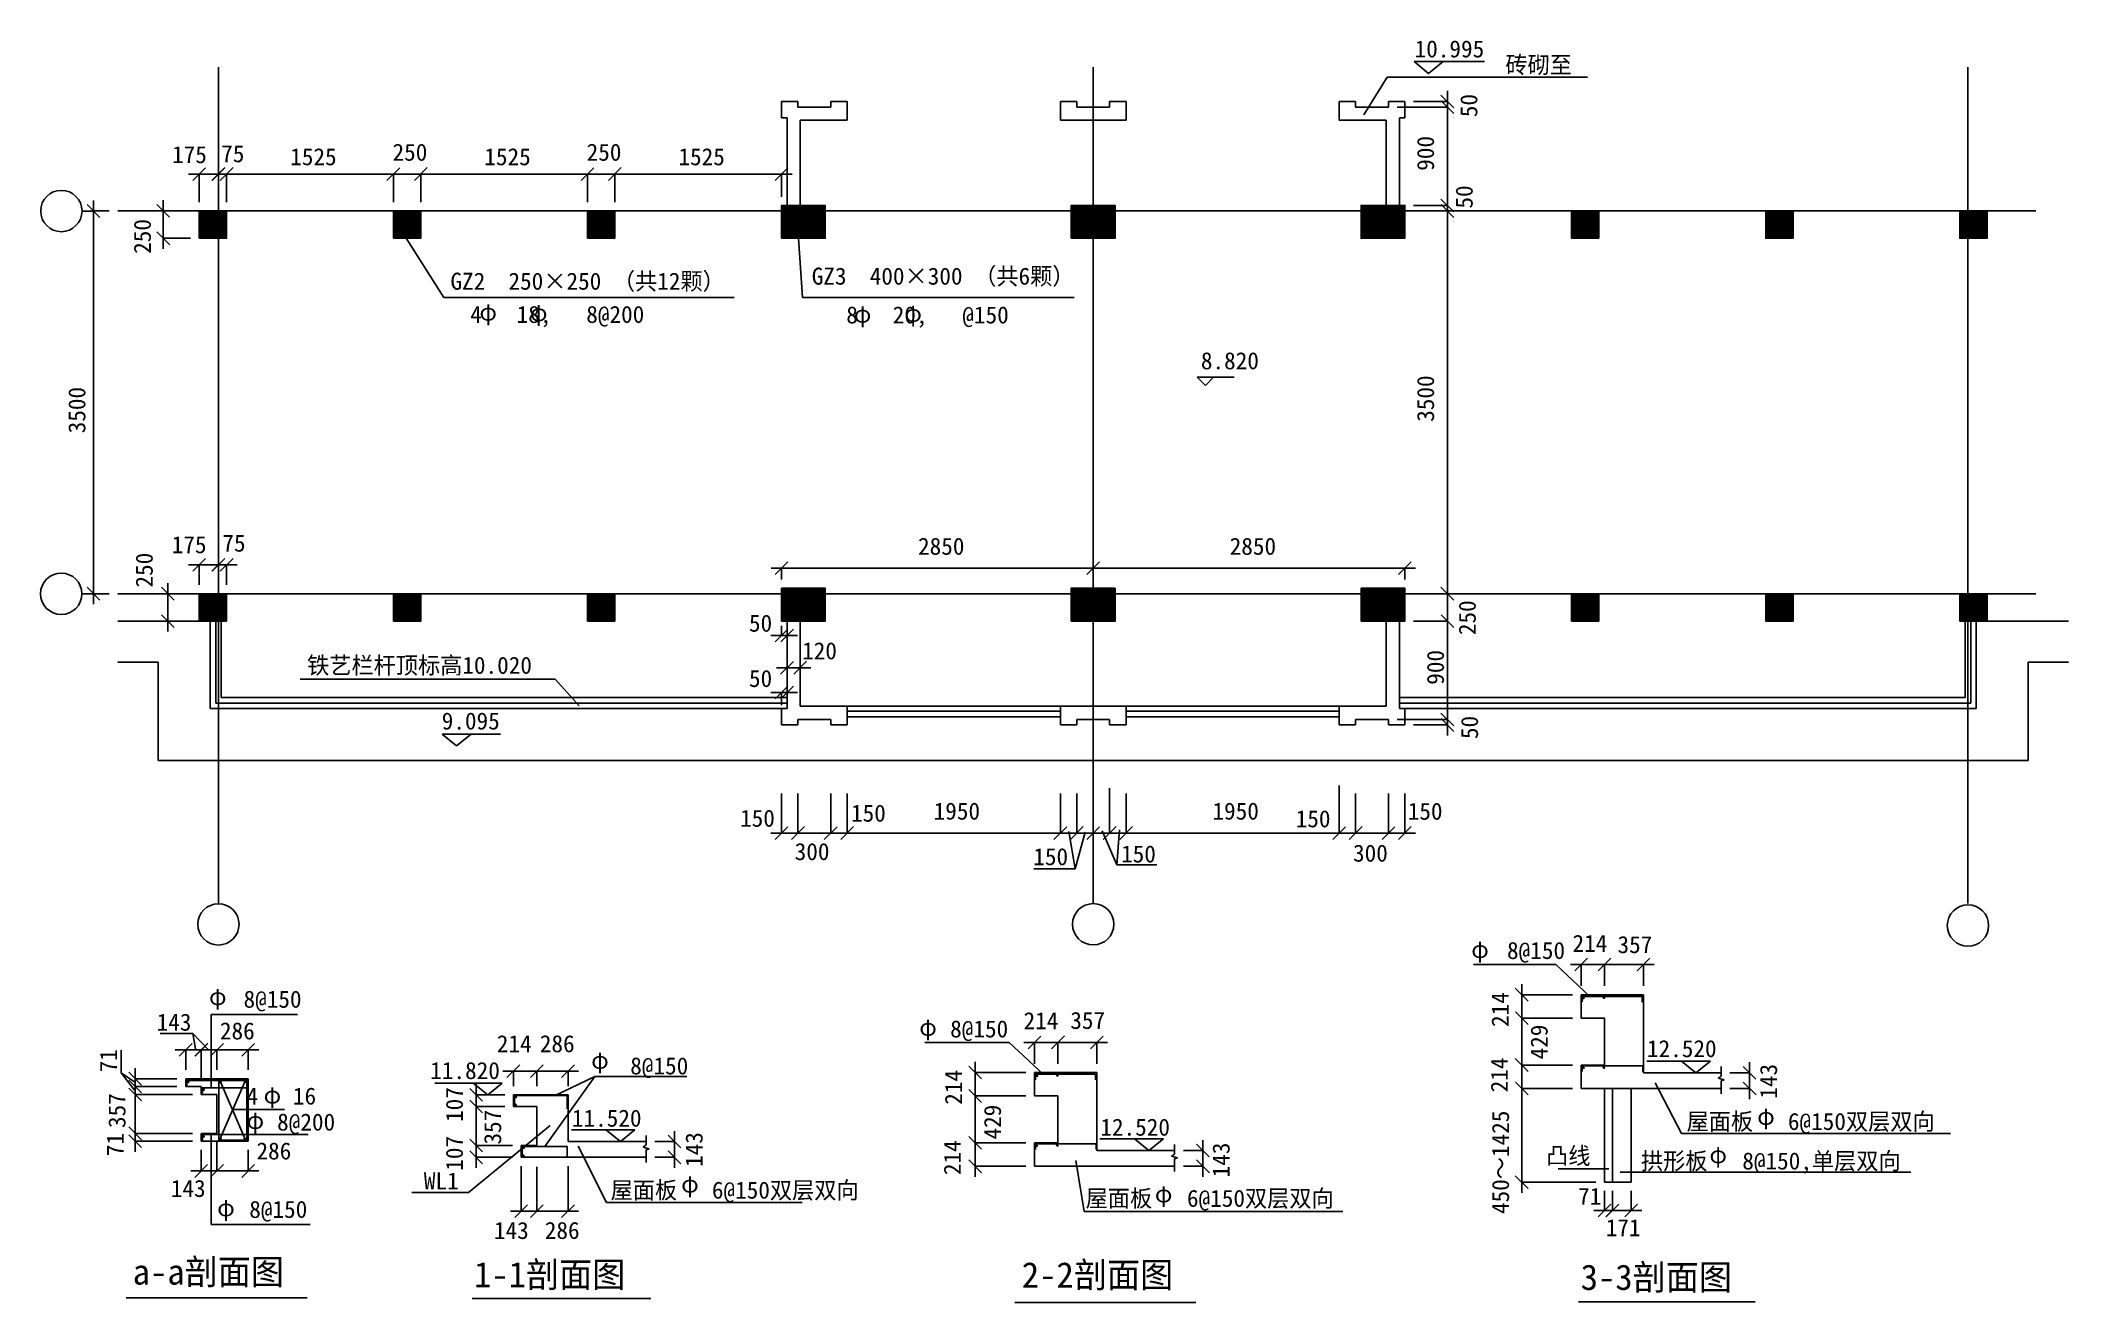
# Model space of a CAD drawing. Header units: metres. Extents: x 1793 to 20338, y 8821 to 20360.
import ezdxf

# ---------------------------------------------------------------- set-up
doc = ezdxf.new("R2010")
doc.units = ezdxf.units.M
for name, color, linetype in [('AXIS', 3, 'Continuous'), ('DOTE', 1, 'Continuous'), ('PUB_DIM', 3, 'Continuous'), ('PUB_TEXT', 7, 'Continuous'), ('REIN', 1, 'Continuous'), ('TEXT', 4, 'Continuous'), ('WALL', 4, 'Continuous'), ('柱', 7, 'Continuous'), ('框架梁', 4, 'Continuous'), ('水平标注', 7, 'Continuous')]:
    doc.layers.add(name, color=color, linetype=linetype)

# ---------------------------------------------------------------- blocks, each defined once
blk = doc.blocks.new('_DIMX')
blk.add_line((-96.99, 0), (96.22, 0))
at = {"color": 6}
blk.add_lwpolyline([(-58.79, -58.79), (57.82, 57.82)], dxfattribs=at)

msp = doc.modelspace()

# ---------------------------------------------------------------- hatches: boundary and pattern name
at = {"layer": 'REIN'}
h = msp.add_hatch(dxfattribs=at)
h.set_pattern_fill('SOLID')
h.paths.add_polyline_path([(15910.29, 11606.93, 1), (15896.01, 11606.93, 1)])
h = msp.add_hatch(dxfattribs=at)
h.set_pattern_fill('SOLID')
h.paths.add_polyline_path([(16096.99, 11608.59, 1), (16082.7, 11608.59, 1)])
h = msp.add_hatch(dxfattribs=at)
h.set_pattern_fill('SOLID')
h.paths.add_polyline_path([(15908.79, 10969.09, 1), (15894.51, 10969.09, 1)])
h = msp.add_hatch(dxfattribs=at)
h.set_pattern_fill('SOLID')
h.paths.add_polyline_path([(16096.99, 10969.09, 1), (16082.7, 10969.09, 1)])
h = msp.add_hatch(dxfattribs=at)
h.set_pattern_fill('SOLID')
h.paths.add_polyline_path([(3149.11, 10838.75, 1), (3134.83, 10838.75, 1)])
h = msp.add_hatch(dxfattribs=at)
h.set_pattern_fill('SOLID')
h.paths.add_polyline_path([(3292.05, 10770.11, 1), (3277.76, 10770.11, 1)])
h = msp.add_hatch(dxfattribs=at)
h.set_pattern_fill('SOLID')
h.paths.add_polyline_path([(3445.15, 10838.75, 1), (3430.87, 10838.75, 1)])
h = msp.add_hatch(dxfattribs=at)
h.set_pattern_fill('SOLID')
h.paths.add_polyline_path([(3655.44, 10838.75, -1), (3669.73, 10838.75, -1)])
h = msp.add_hatch(dxfattribs=at)
h.set_pattern_fill('SOLID')
h.paths.add_polyline_path([(10911.29, 10895.24, 1), (10897.01, 10895.24, 1)])
h = msp.add_hatch(dxfattribs=at)
h.set_pattern_fill('SOLID')
h.paths.add_polyline_path([(11097.99, 10896.9, 1), (11083.7, 10896.9, 1)])
h = msp.add_hatch(dxfattribs=at)
h.set_pattern_fill('SOLID')
h.paths.add_polyline_path([(6130.59, 10700.99, -1), (6144.87, 10700.99, -1)])
h = msp.add_hatch(dxfattribs=at)
h.set_pattern_fill('SOLID')
h.paths.add_polyline_path([(6130.59, 10628.53, -1), (6144.87, 10628.53, -1)])
h = msp.add_hatch(dxfattribs=at)
h.set_pattern_fill('SOLID')
h.paths.add_polyline_path([(3292.05, 10341.48, 1), (3277.76, 10341.48, 1)])
h = msp.add_hatch(dxfattribs=at)
h.set_pattern_fill('SOLID')
h.paths.add_polyline_path([(3445.15, 10318.99, -1), (3430.87, 10318.99, -1)])
h = msp.add_hatch(dxfattribs=at)
h.set_pattern_fill('SOLID')
h.paths.add_polyline_path([(3655.44, 10318.99, 1), (3669.73, 10318.99, 1)])
h = msp.add_hatch(dxfattribs=at)
h.set_pattern_fill('SOLID')
h.paths.add_polyline_path([(6202.01, 10236.71, -1), (6216.3, 10236.71, -1)])
h = msp.add_hatch(dxfattribs=at)
h.set_pattern_fill('SOLID')
h.paths.add_polyline_path([(10909.8, 10257.4, 1), (10895.51, 10257.4, 1)])
h = msp.add_hatch(dxfattribs=at)
h.set_pattern_fill('SOLID')
h.paths.add_polyline_path([(11097.99, 10257.4, 1), (11083.7, 10257.4, 1)])
h = msp.add_hatch(dxfattribs=at)
h.set_pattern_fill('SOLID')
h.paths.add_polyline_path([(6202.01, 10164.25, -1), (6216.3, 10164.25, -1)])
at = {"layer": '柱'}
h = msp.add_hatch(dxfattribs=at)
h.set_pattern_fill('SOLID')
h.paths.add_polyline_path([(3244.85, 18802.27), (3244.85, 18552.27), (3494.85, 18552.27), (3494.85, 18802.27)])
h = msp.add_hatch(dxfattribs=at)
h.set_pattern_fill('SOLID')
h.paths.add_polyline_path([(5019.85, 18802.27), (5019.85, 18552.27), (5269.85, 18552.27), (5269.85, 18802.27)])
h = msp.add_hatch(dxfattribs=at)
h.set_pattern_fill('SOLID')
h.paths.add_polyline_path([(6794.85, 18802.27), (6794.85, 18552.27), (7044.85, 18552.27), (7044.85, 18802.27)])
h = msp.add_hatch(dxfattribs=at)
h.set_pattern_fill('SOLID')
h.paths.add_polyline_path([(8969.85, 18852.27), (8569.85, 18852.27), (8569.85, 18552.27), (8969.85, 18552.27)])
h = msp.add_hatch(dxfattribs=at)
h.set_pattern_fill('SOLID')
h.paths.add_polyline_path([(11619.85, 18852.27), (11219.85, 18852.27), (11219.85, 18552.27), (11619.85, 18552.27)])
h = msp.add_hatch(dxfattribs=at)
h.set_pattern_fill('SOLID')
h.paths.add_polyline_path([(13869.85, 18552.27), (14269.85, 18552.27), (14269.85, 18852.27), (13869.85, 18852.27)])
h = msp.add_hatch(dxfattribs=at)
h.set_pattern_fill('SOLID')
h.paths.add_polyline_path([(15794.85, 18802.27), (15794.85, 18552.27), (16044.85, 18552.27), (16044.85, 18802.27)])
h = msp.add_hatch(dxfattribs=at)
h.set_pattern_fill('SOLID')
h.paths.add_polyline_path([(17569.85, 18802.27), (17569.85, 18552.27), (17819.85, 18552.27), (17819.85, 18802.27)])
h = msp.add_hatch(dxfattribs=at)
h.set_pattern_fill('SOLID')
h.paths.add_polyline_path([(19344.85, 18802.27), (19344.85, 18552.27), (19594.85, 18552.27), (19594.85, 18802.27)])
h = msp.add_hatch(dxfattribs=at)
h.set_pattern_fill('SOLID')
h.paths.add_polyline_path([(3244.85, 15302.27), (3244.85, 15052.27), (3494.85, 15052.27), (3494.85, 15302.27)])
h = msp.add_hatch(dxfattribs=at)
h.set_pattern_fill('SOLID')
h.paths.add_polyline_path([(5019.85, 15302.27), (5019.85, 15052.27), (5269.85, 15052.27), (5269.85, 15302.27)])
h = msp.add_hatch(dxfattribs=at)
h.set_pattern_fill('SOLID')
h.paths.add_polyline_path([(6794.85, 15302.27), (6794.85, 15052.27), (7044.85, 15052.27), (7044.85, 15302.27)])
h = msp.add_hatch(dxfattribs=at)
h.set_pattern_fill('SOLID')
h.paths.add_polyline_path([(8969.85, 15352.27), (8569.85, 15352.27), (8569.85, 15052.27), (8969.85, 15052.27)])
h = msp.add_hatch(dxfattribs=at)
h.set_pattern_fill('SOLID')
h.paths.add_polyline_path([(11619.85, 15352.27), (11219.85, 15352.27), (11219.85, 15052.27), (11619.85, 15052.27)])
h = msp.add_hatch(dxfattribs=at)
h.set_pattern_fill('SOLID')
h.paths.add_polyline_path([(13869.85, 15052.27), (14269.85, 15052.27), (14269.85, 15352.27), (13869.85, 15352.27)])
h = msp.add_hatch(dxfattribs=at)
h.set_pattern_fill('SOLID')
h.paths.add_polyline_path([(15794.85, 15302.27), (15794.85, 15052.27), (16044.85, 15052.27), (16044.85, 15302.27)])
h = msp.add_hatch(dxfattribs=at)
h.set_pattern_fill('SOLID')
h.paths.add_polyline_path([(17569.85, 15302.27), (17569.85, 15052.27), (17819.85, 15052.27), (17819.85, 15302.27)])
h = msp.add_hatch(dxfattribs=at)
h.set_pattern_fill('SOLID')
h.paths.add_polyline_path([(19344.85, 15302.27), (19344.85, 15052.27), (19594.85, 15052.27), (19594.85, 15302.27)])

# ---------------------------------------------------------------- linework, layer by layer
for p, q in [((14354.11, 20167.41), (14486.56, 20060.1)), ((14354.11, 20167.41), (14997.69, 20167.41)), ((14486.56, 20060.1), (14619.22, 20167.41)), ((5465.79, 14017.38), (5999.85, 14017.38)), ((5465.79, 14017.38), (5598.24, 13910.07)), ((5598.24, 13910.07), (5730.9, 14017.38)), ((11256.06, 12787.1), (11198.28, 13128.3)), ((11345.37, 13123.05), (11256.06, 12787.1)), ((11634.5, 12823.87), (11503.17, 13133.57)), ((11660.76, 13144.07), (11634.5, 12823.87)), ((12002.22, 12823.87), (11634.5, 12823.87)), ((10877.84, 12787.1), (11256.06, 12787.1)), ((2531.87, 11129.07), (2531.87, 10921.51)), ((2886.51, 11282.04), (3186.33, 11282.04)), ((3186.33, 11282.04), (3210.81, 11141.41)), ((3327.06, 11135.3), (3186.33, 11282.04)), ((16482.3, 11027.68), (17063.68, 11027.68)), ((16798.57, 11027.68), (16931.02, 10920.37)), ((16931.02, 10920.37), (17063.68, 11027.68)), ((2531.87, 10921.51), (2653.7, 10761.53)), ((2654.63, 10835.9), (2531.87, 10921.51)), ((5399.46, 10827.72), (6015.11, 10827.72)), ((5750.01, 10827.72), (5882.45, 10720.41)), ((5882.45, 10720.41), (6015.11, 10827.72)), ((6647.74, 10399.29), (7229.12, 10399.29)), ((6964.01, 10399.29), (7096.46, 10291.98)), ((7096.46, 10291.98), (7229.12, 10399.29)), ((11480.81, 10316.67), (12062.19, 10316.67)), ((11797.09, 10316.67), (11929.53, 10209.36)), ((11929.53, 10209.36), (12062.19, 10316.67)), ((2574.97, 8862.21), (4230.62, 8862.21)), ((5740.97, 8857.34), (7375.48, 8857.34)), ((10702.09, 8821.47), (12359.23, 8821.47)), ((15857.36, 8826.96), (17474.56, 8826.96))]:
    msp.add_line(p, q)
at = {"layer": 'AXIS'}
for p, q in [((13893.9, 19681.07), (14109.04, 20026.29)), ((14109.04, 20026.29), (15938.96, 20026.29)), ((14199.85, 19752.27), (14658.62, 19752.27)), ((14199.85, 19752.27), (14658.62, 19752.27)), ((14349.85, 19802.27), (14658.62, 19802.27)), ((14658.62, 19802.57), (14658.62, 19802.87)), ((14658.62, 19802.27), (14658.62, 19752.27)), ((14658.62, 19751.97), (14658.62, 19751.67)), ((14658.62, 19751.97), (14658.62, 18852.57)), ((3244.55, 19139.41), (3244.25, 19139.41)), ((3244.85, 18882.27), (3244.85, 19139.41)), ((3244.85, 19139.41), (3419.85, 19139.41)), ((3419.55, 19139.41), (3419.25, 19139.41)), ((3419.85, 18882.27), (3419.85, 19139.41)), ((3419.85, 19139.41), (3494.85, 19139.41)), ((3419.85, 18882.27), (3419.85, 19139.41)), ((3420.15, 19139.41), (3420.45, 19139.41)), ((3494.85, 18882.27), (3494.85, 19139.41)), ((3494.85, 18882.27), (3494.85, 19139.41)), ((3495.15, 19139.41), (5019.55, 19139.41)), ((3495.15, 19139.41), (3495.45, 19139.41)), ((5019.55, 19139.41), (5019.25, 19139.41)), ((5019.85, 18882.27), (5019.85, 19139.41)), ((5019.85, 18882.27), (5019.85, 19139.41)), ((5019.85, 19139.41), (5269.85, 19139.41)), ((5269.85, 18882.27), (5269.85, 19139.41)), ((5269.85, 18882.27), (5269.85, 19139.41)), ((5270.15, 19139.41), (5270.45, 19139.41)), ((5270.15, 19139.41), (6794.55, 19139.41)), ((6794.55, 19139.41), (6794.25, 19139.41)), ((6794.85, 18882.27), (6794.85, 19139.41)), ((6794.85, 18882.27), (6794.85, 19139.41)), ((6794.85, 19139.41), (7044.85, 19139.41)), ((7044.85, 18882.27), (7044.85, 19139.41)), ((7044.85, 18882.27), (7044.85, 19139.41)), ((7045.15, 19139.41), (7045.45, 19139.41)), ((7045.15, 19139.41), (8569.55, 19139.41)), ((8569.85, 18932.27), (8569.85, 19139.41)), ((2277.12, 18801.27), (2173.46, 18801.27)), ((2421.25, 18802.27), (2277.12, 18802.27)), ((2277.12, 15302.57), (2277.12, 18801.97)), ((2915.64, 18802.57), (2915.64, 18802.87)), ((3164.85, 18802.27), (2915.64, 18802.27)), ((2915.64, 18802.27), (2915.64, 18552.27)), ((14349.85, 18852.27), (14658.62, 18852.27)), ((14349.85, 18852.27), (14658.62, 18852.27)), ((14349.85, 18802.27), (14658.62, 18802.27)), ((14349.85, 18802.27), (14658.62, 18802.27)), ((14658.62, 18852.57), (14658.62, 18852.87)), ((14658.62, 18852.27), (14658.62, 18802.27)), ((14658.62, 18801.97), (14658.62, 18801.67)), ((14658.62, 18801.97), (14658.62, 15302.57)), ((3164.85, 18552.27), (2915.64, 18552.27)), ((2915.64, 18551.97), (2915.64, 18551.67)), ((5137.01, 18552.27), (5482.01, 18012.11)), ((8723.73, 18552.27), (8762.4, 18012.11)), ((8136.05, 18012.11), (5482.01, 18012.11)), ((11245.97, 18012.11), (8762.4, 18012.11)), ((3244.55, 15566.34), (3244.25, 15566.34)), ((3244.85, 15382.27), (3244.85, 15566.34)), ((3244.85, 15566.34), (3419.85, 15566.34)), ((3419.55, 15566.34), (3419.25, 15566.34)), ((3419.85, 15382.27), (3419.85, 15566.34)), ((3419.85, 15382.27), (3419.85, 15566.34)), ((3419.85, 15566.34), (3494.85, 15566.34)), ((3420.15, 15566.34), (3420.45, 15566.34)), ((3494.85, 15382.27), (3494.85, 15566.34)), ((3495.15, 15566.34), (3495.45, 15566.34)), ((8569.85, 15432.27), (8569.85, 15536.24)), ((8570.15, 15536.24), (11419.55, 15536.24)), ((11419.85, 15432.27), (11419.85, 15536.24)), ((11419.85, 15432.27), (11419.85, 15536.24)), ((14269.55, 15536.24), (11420.15, 15536.24)), ((14269.85, 15432.27), (14269.85, 15536.24)), ((2277.12, 15301.27), (2173.46, 15301.27)), ((2421.25, 15302.27), (2277.12, 15302.27)), ((2957.19, 15302.57), (2957.19, 15302.87)), ((3164.85, 15302.27), (2957.19, 15302.27)), ((2957.19, 15302.27), (2957.19, 15052.27)), ((14349.85, 15302.27), (14658.62, 15302.27)), ((14349.85, 15302.27), (14658.62, 15302.27)), ((14658.62, 15302.57), (14658.62, 15302.87)), ((14658.62, 15302.27), (14658.62, 15052.27)), ((3164.85, 15052.27), (2957.19, 15052.27)), ((2957.19, 15051.97), (2957.19, 15051.67)), ((14349.85, 15052.27), (14658.62, 15052.27)), ((14349.85, 15052.27), (14658.62, 15052.27)), ((14658.62, 15051.97), (14658.62, 14152.57)), ((14658.62, 15051.97), (14658.62, 15051.67)), ((8569.55, 14919.99), (8569.25, 14919.99)), ((8569.85, 15008.78), (8569.85, 14919.99)), ((8569.85, 14919.99), (8619.85, 14919.99)), ((8619.85, 14972.27), (8619.85, 14919.99)), ((8620.15, 14919.99), (8620.45, 14919.99)), ((6499.63, 14522.05), (4167.05, 14522.05)), ((6499.63, 14522.05), (6719.78, 14277.66)), ((8619.55, 14625.19), (8619.25, 14625.19)), ((8619.85, 14572.27), (8619.85, 14625.19)), ((8619.85, 14625.19), (8739.85, 14625.19)), ((8739.85, 14572.27), (8739.85, 14625.19)), ((8740.15, 14625.19), (8740.45, 14625.19)), ((8569.55, 14398.88), (8569.25, 14398.88)), ((8569.85, 14282.48), (8569.85, 14398.88)), ((8569.85, 14398.88), (8619.85, 14398.88)), ((8619.85, 14332.27), (8619.85, 14398.88)), ((8620.15, 14398.88), (8620.45, 14398.88)), ((9169.85, 14272.27), (11119.85, 14272.27)), ((11719.85, 14272.27), (13669.85, 14272.27)), ((14199.85, 14152.27), (14658.62, 14152.27)), ((14199.85, 14152.27), (14658.62, 14152.27)), ((14349.85, 14102.27), (14658.62, 14102.27)), ((14658.62, 14152.57), (14658.62, 14152.87)), ((14658.62, 14152.27), (14658.62, 14102.27)), ((14658.62, 14101.97), (14658.62, 14101.67)), ((13669.85, 13548.94), (13669.85, 13113.33)), ((13669.85, 13548.94), (13669.85, 13113.33)), ((8569.85, 13473.94), (8569.85, 13113.33)), ((8719.85, 13473.94), (8719.85, 13113.33)), ((8719.85, 13473.94), (8719.85, 13113.33)), ((9019.85, 13473.94), (9019.85, 13113.33)), ((9019.85, 13473.94), (9019.85, 13113.33)), ((9169.85, 13473.94), (9169.85, 13113.33)), ((9169.85, 13473.94), (9169.85, 13113.33)), ((11119.85, 13473.94), (11119.85, 13113.33)), ((11119.85, 13473.94), (11119.85, 13113.33)), ((11269.85, 13473.94), (11269.85, 13113.33)), ((11269.85, 13473.94), (11269.85, 13113.33)), ((11419.85, 13523.94), (11419.85, 13113.33)), ((11419.85, 13523.94), (11419.85, 13113.33)), ((11569.85, 13523.94), (11569.85, 13113.33)), ((11569.85, 13523.94), (11569.85, 13113.33)), ((11719.85, 13473.94), (11719.85, 13113.33)), ((11719.85, 13473.94), (11719.85, 13113.33)), ((13819.85, 13473.94), (13819.85, 13113.33)), ((13819.85, 13473.94), (13819.85, 13113.33)), ((14119.85, 13473.94), (14119.85, 13113.33)), ((14119.85, 13473.94), (14119.85, 13113.33)), ((14269.85, 13473.94), (14269.85, 13113.33)), ((8569.55, 13113.33), (8569.25, 13113.33)), ((8569.85, 13113.33), (8719.85, 13113.33)), ((8720.15, 13113.33), (8720.45, 13113.33)), ((8720.15, 13113.33), (9019.55, 13113.33)), ((9019.55, 13113.33), (9019.25, 13113.33)), ((9019.85, 13113.33), (9169.85, 13113.33)), ((9170.15, 13113.33), (11119.55, 13113.33)), ((9170.15, 13113.33), (9170.45, 13113.33)), ((11119.55, 13113.33), (11119.25, 13113.33)), ((11119.85, 13113.33), (11269.85, 13113.33)), ((11269.55, 13113.33), (11269.25, 13113.33)), ((11269.85, 13113.33), (11419.85, 13113.33)), ((11270.15, 13113.33), (11270.45, 13113.33)), ((11419.55, 13113.33), (11419.25, 13113.33)), ((11419.85, 13113.33), (11569.85, 13113.33)), ((11420.15, 13113.33), (11420.45, 13113.33)), ((11569.55, 13113.33), (11569.25, 13113.33)), ((11569.85, 13113.33), (11719.85, 13113.33)), ((11570.15, 13113.33), (11570.45, 13113.33)), ((11720.15, 13113.33), (11720.45, 13113.33)), ((11720.15, 13113.33), (13669.55, 13113.33)), ((13669.55, 13113.33), (13669.25, 13113.33)), ((13669.85, 13113.33), (13819.85, 13113.33)), ((13820.15, 13113.33), (13820.45, 13113.33)), ((13820.15, 13113.33), (14119.55, 13113.33)), ((14119.55, 13113.33), (14119.25, 13113.33)), ((14119.85, 13113.33), (14269.85, 13113.33)), ((14270.15, 13113.33), (14270.45, 13113.33)), ((3419.85, 12781.95), (3419.85, 12467.87)), ((11419.85, 12781.95), (11419.85, 12467.87)), ((19419.85, 12781.95), (19419.85, 12467.87)), ((14898.49, 11910.37), (15651.69, 11910.37)), ((15651.69, 11910.37), (15960.17, 11620.33)), ((15881.72, 11911.15), (15881.42, 11911.15)), ((15882.02, 11715.29), (15882.02, 11911.15)), ((15882.02, 11911.15), (16096.3, 11911.15)), ((16096.3, 11715.29), (16096.3, 11911.15)), ((16096.3, 11715.29), (16096.3, 11911.15)), ((16096.6, 11911.15), (16096.9, 11911.15)), ((16096.6, 11911.15), (16453.14, 11911.15)), ((16453.44, 11715.29), (16453.44, 11911.15)), ((15338.79, 11635.59), (15338.79, 11635.89)), ((15802.02, 11635.29), (15338.79, 11635.29)), ((15338.79, 11635.29), (15338.79, 11421.01)), ((3354.79, 11454.97), (4142.31, 11454.97)), ((3354.79, 10784.88), (3354.79, 11454.97)), ((15802.02, 11421.01), (15338.79, 11421.01)), ((15802.02, 11421.01), (15338.79, 11421.01)), ((15338.79, 11420.71), (15338.79, 11420.41)), ((15338.79, 11420.71), (15338.79, 10992.75)), ((3120.54, 11131.52), (3120.24, 11131.52)), ((3120.84, 10947.11), (3120.84, 11131.52)), ((3120.84, 11131.52), (3263.69, 11131.52)), ((3263.39, 11131.52), (3263.09, 11131.52)), ((3263.69, 10875.68), (3263.69, 11131.52)), ((3263.69, 11131.52), (3406.54, 11131.52)), ((3263.69, 10875.68), (3263.69, 11131.52)), ((3263.99, 11131.52), (3264.29, 11131.52)), ((3406.54, 10947.11), (3406.54, 11131.52)), ((3406.54, 10947.11), (3406.54, 11131.52)), ((3406.84, 11131.52), (3407.14, 11131.52)), ((3406.84, 11131.52), (3691.95, 11131.52)), ((3692.25, 10947.11), (3692.25, 11131.52)), ((9881.14, 11198.68), (10652.69, 11198.68)), ((10652.69, 11198.68), (10961.17, 10908.64)), ((10882.72, 11199.46), (10882.42, 11199.46)), ((10883.02, 11003.6), (10883.02, 11199.46)), ((10883.02, 11199.46), (11097.3, 11199.46)), ((11097.3, 11003.6), (11097.3, 11199.46)), ((11097.3, 11003.6), (11097.3, 11199.46)), ((11097.6, 11199.46), (11097.9, 11199.46)), ((11097.6, 11199.46), (11454.14, 11199.46)), ((11454.44, 11003.6), (11454.44, 11199.46)), ((15338.79, 10992.75), (15338.79, 10993.05)), ((15802.02, 10992.45), (15338.79, 10992.45)), ((15338.79, 10992.45), (15338.79, 10778.16)), ((15802.02, 10992.45), (15338.79, 10992.45)), ((2658.15, 10867.41), (2658.15, 10867.71)), ((3040.84, 10867.11), (2658.15, 10867.11)), ((2658.15, 10867.11), (2658.15, 10795.68)), ((2658.15, 10795.98), (2658.15, 10796.28)), ((3040.84, 10795.68), (2658.15, 10795.68)), ((3040.84, 10795.68), (2658.15, 10795.68)), ((2658.15, 10795.68), (2658.15, 10724.25)), ((2658.15, 10795.38), (2658.15, 10795.08)), ((3120.84, 10867.11), (3692.25, 10867.11)), ((3120.84, 10795.68), (3120.84, 10867.11)), ((3263.69, 10795.68), (3120.84, 10795.68)), ((3263.69, 10724.25), (3263.69, 10795.68)), ((3692.25, 10867.11), (3692.25, 10295.69)), ((6117.46, 10936.86), (6117.16, 10936.86)), ((6117.76, 10800.37), (6117.76, 10936.86)), ((6332.04, 10936.86), (6117.76, 10936.86)), ((6332.04, 10800.37), (6332.04, 10936.86)), ((6332.04, 10800.37), (6332.04, 10936.86)), ((6332.34, 10936.86), (6332.64, 10936.86)), ((6332.34, 10936.86), (6617.45, 10936.86)), ((6403.82, 10247.94), (6861.04, 10886.26)), ((6494.46, 10711.05), (6861.04, 10886.26)), ((6617.75, 10800.37), (6617.75, 10936.86)), ((6861.04, 10886.26), (7703.57, 10886.26)), ((10339.8, 10923.9), (10339.8, 10924.2)), ((10803.02, 10923.6), (10339.8, 10923.6)), ((10339.8, 10923.6), (10339.8, 10709.32)), ((15802.02, 10778.16), (15338.79, 10778.16)), ((15802.02, 10778.16), (15338.79, 10778.16)), ((15338.79, 10777.86), (15338.79, 10777.56)), ((15338.79, 9921.34), (15338.79, 10777.86)), ((16800, 10365.75), (16557.74, 10831.02)), ((17243.32, 10921.02), (17422.7, 10921.02)), ((17243.32, 10778.16), (17422.7, 10778.16)), ((17422.7, 10921.32), (17422.7, 10921.62)), ((17422.7, 10921.02), (17422.7, 10778.16)), ((17422.7, 10777.86), (17422.7, 10777.56)), ((3183.69, 10724.25), (2658.15, 10724.25)), ((3183.69, 10724.25), (2658.15, 10724.25)), ((2658.15, 10723.95), (2658.15, 10367.42)), ((2658.15, 10723.95), (2658.15, 10723.65)), ((3406.54, 10724.25), (3263.69, 10724.25)), ((3406.54, 10367.12), (3406.54, 10724.25)), ((5776.44, 10720.67), (5776.44, 10720.97)), ((6037.76, 10720.37), (5776.44, 10720.37)), ((5776.44, 10720.37), (5776.44, 10613.22)), ((6037.76, 10613.22), (5776.44, 10613.22)), ((6037.76, 10613.22), (5776.44, 10613.22)), ((5776.44, 10612.92), (5776.44, 10612.62)), ((5776.44, 10612.92), (5776.44, 10256.39)), ((10803.02, 10709.32), (10339.8, 10709.32)), ((10803.02, 10709.32), (10339.8, 10709.32)), ((10339.8, 10709.02), (10339.8, 10281.06)), ((10339.8, 10709.02), (10339.8, 10708.72)), ((5706.05, 9825.56), (6454.84, 10440.14)), ((2658.15, 10367.42), (2658.15, 10367.72)), ((3183.69, 10367.12), (2658.15, 10367.12)), ((3183.69, 10367.12), (2658.15, 10367.12)), ((2658.15, 10367.12), (2658.15, 10295.69)), ((3183.69, 10295.69), (2658.15, 10295.69)), ((2658.15, 10295.39), (2658.15, 10295.09)), ((3263.69, 10295.69), (3263.69, 10367.12)), ((3263.69, 10367.12), (3406.54, 10367.12)), ((3692.25, 10295.69), (3263.69, 10295.69)), ((3263.69, 10215.69), (3263.69, 10023.92)), ((3354.79, 9535.11), (3354.79, 10356.25)), ((3406.54, 10287.12), (3406.54, 10023.92)), ((3406.54, 10287.12), (3406.54, 10023.92)), ((3692.25, 10215.69), (3692.25, 10023.92)), ((5776.44, 10256.39), (5776.44, 10256.69)), ((6109.19, 10256.09), (5776.44, 10256.09)), ((5776.44, 10256.09), (5776.44, 10148.95)), ((6109.19, 10256.09), (5776.44, 10256.09)), ((6709.61, 10250.02), (6968.71, 9736.53)), ((7412.02, 10291.8), (7591.41, 10291.8)), ((7591.41, 10292.1), (7591.41, 10292.4)), ((7591.41, 10291.8), (7591.41, 10148.95)), ((10339.8, 10281.06), (10339.8, 10281.36)), ((10803.02, 10280.76), (10339.8, 10280.76)), ((10339.8, 10280.76), (10339.8, 10066.48)), ((10803.02, 10280.76), (10339.8, 10280.76)), ((12244.32, 10209.33), (12423.71, 10209.33)), ((12423.71, 10209.63), (12423.71, 10209.93)), ((12423.71, 10209.33), (12423.71, 10066.48)), ((16800, 10365.75), (19260.58, 10365.75)), ((3263.39, 10023.92), (3263.09, 10023.92)), ((3263.69, 10023.92), (3406.54, 10023.92)), ((3406.84, 10023.92), (3407.14, 10023.92)), ((3406.84, 10023.92), (3691.95, 10023.92)), ((6109.19, 10148.95), (5776.44, 10148.95)), ((5776.44, 10148.65), (5776.44, 10148.35)), ((6189.19, 10068.95), (6189.19, 9656.56)), ((6332.04, 10061.8), (6332.04, 9656.56)), ((6332.04, 10061.8), (6332.04, 9656.56)), ((6617.75, 10068.95), (6617.75, 9656.56)), ((7412.02, 10148.95), (7591.41, 10148.95)), ((7591.41, 10148.65), (7591.41, 10148.35)), ((10803.02, 10066.48), (10339.8, 10066.48)), ((10339.8, 10066.18), (10339.8, 10065.88)), ((11336.86, 9654.06), (11260.58, 10119.33)), ((12244.32, 10066.48), (12423.71, 10066.48)), ((12423.71, 10066.18), (12423.71, 10065.88)), ((16135.49, 10043.49), (15672.51, 10043.49)), ((16016.3, 9921.04), (15338.79, 9921.04)), ((16096.3, 9841.04), (16096.3, 9662.63)), ((16167.73, 9841.04), (16167.73, 9662.63)), ((16167.73, 9841.04), (16167.73, 9662.63)), ((18897.79, 10014.19), (16238.16, 10014.19)), ((16339.15, 9841.04), (16339.15, 9662.63)), ((5187.77, 9825.56), (5706.05, 9825.56)), ((6188.89, 9656.56), (6188.59, 9656.56)), ((6189.19, 9656.56), (6332.04, 9656.56)), ((6332.34, 9656.56), (6332.64, 9656.56)), ((6332.34, 9656.56), (6617.45, 9656.56)), ((6968.71, 9736.53), (8759.01, 9736.53)), ((11336.86, 9654.06), (13703.46, 9654.06)), ((16096, 9662.63), (16095.7, 9662.63)), ((16096.3, 9662.63), (16167.73, 9662.63)), ((16167.43, 9662.63), (16167.13, 9662.63)), ((16167.73, 9662.63), (16339.15, 9662.63)), ((16168.03, 9662.63), (16168.33, 9662.63)), ((16339.45, 9662.63), (16339.75, 9662.63)), ((3354.79, 9535.11), (4258.72, 9535.11))]:
    msp.add_line(p, q, dxfattribs=at)
for centre in [(1983.77, 18801.27), (1982.39, 15301.27), (3419.85, 12278.48), (11419.85, 12279.49), (19419.85, 12267.87)]:
    msp.add_circle(centre, 188.97, dxfattribs=at)
at = {"layer": 'DOTE'}
for p, q in [((3419.85, 20115.7), (3419.85, 12781.95)), ((11419.85, 20115.7), (11419.85, 12781.95)), ((19419.85, 20115.7), (19419.85, 12781.95)), ((2501.25, 18802.27), (20041.63, 18802.27)), ((2501.25, 15302.27), (20041.63, 15302.27))]:
    msp.add_line(p, q, dxfattribs=at)
at = {"layer": 'PUB_DIM'}
for p, q in [((12708.03, 17281.36), (12370.39, 17281.36)), ((12445.39, 17206.36), (12370.39, 17281.36)), ((12370.39, 17281.36), (12520.39, 17281.36)), ((12520.39, 17281.36), (12445.39, 17206.36))]:
    msp.add_line(p, q, dxfattribs=at)
at = {"layer": 'REIN'}
for p, q in [((16440.92, 11620.33), (15890.34, 11620.33)), ((15892.21, 11621.7), (15892.21, 11569.2)), ((16440.92, 11620.33), (16440.92, 11567.83)), ((16445.34, 10983.86), (15888.84, 10983.86)), ((15890.71, 10985.23), (15890.71, 10932.74)), ((16445.34, 10983.86), (16445.34, 10931.36)), ((3679.73, 10852.15), (3129.16, 10852.15)), ((3131.03, 10853.52), (3131.03, 10801.02)), ((3678.36, 10784.88), (3272.1, 10784.88)), ((3273.96, 10786.25), (3273.96, 10733.75)), ((3423.13, 10853.52), (3423.13, 10304.22)), ((3662.84, 10838.14), (3437.4, 10319.56)), ((3438.01, 10838.75), (3661.4, 10319.56)), ((3678.36, 10853.52), (3678.36, 10304.22)), ((11441.92, 10908.64), (10891.34, 10908.64)), ((10893.21, 10910.01), (10893.21, 10857.51)), ((11441.92, 10908.64), (11441.92, 10856.14)), ((6612.37, 10712.21), (6123.25, 10712.21)), ((6126.79, 10622.97), (6126.79, 10708.87)), ((6609.12, 10590.39), (6609.12, 10708.77)), ((3678.36, 10356.25), (3272.1, 10356.25)), ((3273.96, 10357.62), (3273.96, 10305.12)), ((3679.73, 10306.49), (3420.86, 10306.49)), ((6612.96, 10247.94), (6194.68, 10247.94)), ((6198.22, 10158.69), (6198.22, 10244.59)), ((6609.71, 10156.63), (6609.71, 10244.49)), ((11446.35, 10272.17), (10889.84, 10272.17)), ((10891.71, 10273.55), (10891.71, 10221.05)), ((11446.35, 10272.17), (11446.35, 10219.68))]:
    msp.add_line(p, q, dxfattribs=at)
for centre in [(3141.97, 10838.75), (3438.01, 10838.75)]:
    msp.add_circle(centre, 7.14, dxfattribs=at)
at = {"layer": 'WALL'}
for p, q in [((8569.85, 19652.27), (8569.85, 19802.27)), ((8719.85, 19802.27), (8569.85, 19802.27)), ((8719.85, 19752.27), (8719.85, 19802.27)), ((9019.85, 19752.27), (8719.85, 19752.27)), ((9019.85, 19752.27), (9019.85, 19802.27)), ((9169.85, 19802.27), (9019.85, 19802.27)), ((9169.85, 19632.27), (9169.85, 19802.27)), ((11119.85, 19632.27), (11119.85, 19802.27)), ((11119.85, 19802.27), (11269.85, 19802.27)), ((11269.85, 19752.27), (11269.85, 19802.27)), ((11569.85, 19752.27), (11269.85, 19752.27)), ((11719.85, 19802.27), (11569.85, 19802.27)), ((11569.85, 19752.27), (11569.85, 19802.27)), ((11719.85, 19632.27), (11719.85, 19802.27)), ((13669.85, 19632.27), (13669.85, 19802.27)), ((13669.85, 19802.27), (13819.85, 19802.27)), ((13819.85, 19752.27), (13819.85, 19802.27)), ((14119.85, 19752.27), (13819.85, 19752.27)), ((14119.85, 19802.27), (14269.85, 19802.27)), ((14119.85, 19752.27), (14119.85, 19802.27)), ((14269.85, 19652.27), (14269.85, 19802.27)), ((8619.85, 19652.27), (8569.85, 19652.27)), ((8619.85, 18852.27), (8619.85, 19652.27)), ((8739.85, 18852.27), (8739.85, 19632.27)), ((9169.85, 19632.27), (8739.85, 19632.27)), ((11719.85, 19632.27), (11119.85, 19632.27)), ((14099.85, 19632.27), (13669.85, 19632.27)), ((14099.85, 18852.27), (14099.85, 19632.27)), ((14219.85, 19652.27), (14269.85, 19652.27)), ((14219.85, 18852.27), (14219.85, 19652.27)), ((2501.25, 15052.27), (3244.85, 15052.27)), ((3344.85, 15052.27), (3344.85, 14252.27)), ((3394.85, 15052.27), (3394.85, 14302.27)), ((3444.85, 15052.27), (3444.85, 14352.27)), ((8619.85, 15052.27), (8619.85, 14252.27)), ((8739.85, 15052.27), (8739.85, 14272.27)), ((14099.85, 15052.27), (14099.85, 14272.27)), ((14219.85, 15052.27), (14219.85, 14252.27)), ((19394.85, 15052.27), (19394.85, 14352.27)), ((19444.85, 15052.27), (19444.85, 14302.27)), ((19494.85, 15052.27), (19494.85, 14252.27)), ((20338.46, 15052.27), (19594.85, 15052.27)), ((2501.25, 14677.27), (2869.85, 14677.27)), ((2869.85, 14677.27), (2869.85, 13777.27)), ((20338.46, 14677.27), (19969.85, 14677.27)), ((19969.85, 14677.27), (19969.85, 13777.27)), ((8619.85, 14302.27), (3394.85, 14302.27)), ((8619.85, 14352.27), (3444.85, 14352.27)), ((19394.85, 14352.27), (14219.85, 14352.27)), ((19444.85, 14302.27), (14219.85, 14302.27)), ((8569.85, 14252.27), (3344.85, 14252.27)), ((8619.85, 14252.27), (8569.85, 14252.27)), ((8569.85, 14252.27), (8569.85, 14102.27)), ((8719.85, 14102.27), (8569.85, 14102.27)), ((9019.85, 14152.27), (8719.85, 14152.27)), ((8719.85, 14152.27), (8719.85, 14102.27)), ((9169.85, 14272.27), (8739.85, 14272.27)), ((9019.85, 14152.27), (9019.85, 14102.27)), ((9169.85, 14102.27), (9019.85, 14102.27)), ((9169.85, 14272.27), (9169.85, 14102.27)), ((9169.85, 14227.27), (11119.85, 14227.27)), ((9169.85, 14177.27), (11119.85, 14177.27)), ((11119.85, 14272.27), (11119.85, 14102.27)), ((11719.85, 14272.27), (11119.85, 14272.27)), ((11119.85, 14102.27), (11269.85, 14102.27)), ((11569.85, 14152.27), (11269.85, 14152.27)), ((11269.85, 14152.27), (11269.85, 14102.27)), ((11569.85, 14152.27), (11569.85, 14102.27)), ((11719.85, 14102.27), (11569.85, 14102.27)), ((11719.85, 14272.27), (11719.85, 14102.27)), ((13669.85, 14227.27), (11719.85, 14227.27)), ((13669.85, 14177.27), (11719.85, 14177.27)), ((13669.85, 14272.27), (13669.85, 14102.27)), ((14099.85, 14272.27), (13669.85, 14272.27)), ((13669.85, 14102.27), (13819.85, 14102.27)), ((14119.85, 14152.27), (13819.85, 14152.27)), ((13819.85, 14152.27), (13819.85, 14102.27)), ((14119.85, 14152.27), (14119.85, 14102.27)), ((14119.85, 14102.27), (14269.85, 14102.27)), ((14219.85, 14252.27), (14269.85, 14252.27)), ((19494.85, 14252.27), (14269.85, 14252.27)), ((14269.85, 14252.27), (14269.85, 14102.27)), ((19969.85, 13777.27), (2869.85, 13777.27))]:
    msp.add_line(p, q, dxfattribs=at)
at = {"layer": '柱'}
for p, q in [((16453.44, 11635.29), (15882.02, 11635.29)), ((15882.02, 11421.01), (15882.02, 11635.29)), ((16453.44, 11635.29), (16453.44, 10921.02)), ((16096.3, 11421.01), (15882.02, 11421.01)), ((16096.3, 11421.01), (16096.3, 10992.45)), ((15882.02, 10992.45), (16096.3, 10992.45)), ((15882.02, 10778.16), (15882.02, 10992.45)), ((10883.02, 10709.32), (10883.02, 10923.6)), ((11454.44, 10923.6), (10883.02, 10923.6)), ((11454.44, 10923.6), (11454.44, 10209.33)), ((15882.02, 10778.16), (17163.32, 10778.16)), ((16096.3, 10778.16), (16096.3, 9921.04)), ((16167.73, 10778.16), (16167.73, 9921.04)), ((16339.15, 10778.16), (16339.15, 9921.04)), ((17163.32, 10921.02), (16453.44, 10921.02)), ((11097.3, 10709.32), (10883.02, 10709.32)), ((11097.3, 10709.32), (11097.3, 10280.76)), ((10883.02, 10280.76), (11097.3, 10280.76)), ((10883.02, 10066.48), (10883.02, 10280.76)), ((12164.32, 10209.33), (11454.44, 10209.33)), ((10883.02, 10066.48), (12164.32, 10066.48)), ((16096.3, 9921.04), (16339.15, 9921.04))]:
    msp.add_line(p, q, dxfattribs=at)
for points in [[(3244.85, 18552.27), (3494.85, 18552.27), (3494.85, 18802.27), (3244.85, 18802.27)], [(5019.85, 18552.27), (5269.85, 18552.27), (5269.85, 18802.27), (5019.85, 18802.27)], [(6794.85, 18552.27), (7044.85, 18552.27), (7044.85, 18802.27), (6794.85, 18802.27)], [(8569.85, 18552.27), (8969.85, 18552.27), (8969.85, 18852.27), (8569.85, 18852.27)], [(11219.85, 18552.27), (11619.85, 18552.27), (11619.85, 18852.27), (11219.85, 18852.27)], [(14269.85, 18552.27), (13869.85, 18552.27), (13869.85, 18852.27), (14269.85, 18852.27)], [(16044.85, 18552.27), (15794.85, 18552.27), (15794.85, 18802.27), (16044.85, 18802.27)], [(17819.85, 18552.27), (17569.85, 18552.27), (17569.85, 18802.27), (17819.85, 18802.27)], [(19594.85, 18552.27), (19344.85, 18552.27), (19344.85, 18802.27), (19594.85, 18802.27)], [(3244.85, 15052.27), (3494.85, 15052.27), (3494.85, 15302.27), (3244.85, 15302.27)], [(5019.85, 15052.27), (5269.85, 15052.27), (5269.85, 15302.27), (5019.85, 15302.27)], [(6794.85, 15052.27), (7044.85, 15052.27), (7044.85, 15302.27), (6794.85, 15302.27)], [(8569.85, 15052.27), (8969.85, 15052.27), (8969.85, 15352.27), (8569.85, 15352.27)], [(11219.85, 15052.27), (11619.85, 15052.27), (11619.85, 15352.27), (11219.85, 15352.27)], [(14269.85, 15052.27), (13869.85, 15052.27), (13869.85, 15352.27), (14269.85, 15352.27)], [(16044.85, 15052.27), (15794.85, 15052.27), (15794.85, 15302.27), (16044.85, 15302.27)], [(17819.85, 15052.27), (17569.85, 15052.27), (17569.85, 15302.27), (17819.85, 15302.27)], [(19594.85, 15052.27), (19344.85, 15052.27), (19344.85, 15302.27), (19594.85, 15302.27)]]:
    msp.add_lwpolyline(points, close=True, dxfattribs=at)
at = {"layer": '框架梁'}
for p, q in [((17163.32, 10977.66), (17163.32, 10890.45)), ((17163.32, 10890.45), (17135.05, 10871.05)), ((17135.05, 10871.05), (17190.39, 10855.53)), ((17190.39, 10855.53), (17163.32, 10846.78)), ((17163.32, 10846.78), (17163.32, 10728.95)), ((6117.76, 10720.37), (6617.75, 10720.37)), ((6117.76, 10613.22), (6117.76, 10720.37)), ((6332.04, 10613.22), (6117.76, 10613.22)), ((6332.04, 10256.09), (6332.04, 10613.22)), ((6617.75, 10720.37), (6617.75, 10291.8)), ((6189.19, 10256.09), (6332.04, 10256.09)), ((6189.19, 10148.95), (6189.19, 10256.09)), ((7332.02, 10291.8), (6617.75, 10291.8)), ((7332.02, 10261.24), (7303.76, 10241.84)), ((7303.76, 10241.84), (7359.09, 10226.32)), ((7332.02, 10348.44), (7332.02, 10261.24)), ((7359.09, 10226.32), (7332.02, 10217.56)), ((7332.02, 10217.56), (7332.02, 10099.73)), ((12164.32, 10265.97), (12164.32, 10178.76)), ((7332.02, 10148.95), (6189.19, 10148.95)), ((12164.32, 10178.76), (12136.06, 10159.36)), ((12136.06, 10159.36), (12191.39, 10143.84)), ((12191.39, 10143.84), (12164.32, 10135.09)), ((12164.32, 10135.09), (12164.32, 10017.26))]:
    msp.add_line(p, q, dxfattribs=at)
at = {"layer": '水平标注'}
for p, q in [((3550.71, 10585.43), (4023.8, 10585.43)), ((3678.91, 10356.69), (4239.91, 10356.69))]:
    msp.add_line(p, q, dxfattribs=at)

# ---------------------------------------------------------------- block references
at = {"layer": 'AXIS'}
for p, rotation in [((14658.62, 19802.27), 270), ((14658.62, 19752.27), 90), ((3419.85, 19139.41), 180), ((3494.85, 19139.41), 180), ((3494.85, 19139.41), 180), ((5269.85, 19139.41), 180), ((5269.85, 19139.41), 180), ((7044.85, 19139.41), 180), ((7044.85, 19139.41), 180), ((14658.62, 18852.27), 270), ((2277.12, 18802.27), 90), ((2915.64, 18802.27), 270), ((14658.62, 18802.27), 90), ((2915.64, 18552.27), 90), ((3419.85, 15566.34), 180), ((3494.85, 15566.34), 180), ((8569.85, 15536.24), 180), ((11419.85, 15536.24), 180), ((2277.12, 15302.27), 270), ((2957.19, 15302.27), 270), ((14658.62, 15302.27), 270), ((2957.19, 15052.27), 90), ((14658.62, 15052.27), 90), ((8619.85, 14919.99), 180), ((8739.85, 14625.19), 180), ((8619.85, 14398.88), 180), ((14658.62, 14152.27), 270), ((14658.62, 14102.27), 90), ((8719.85, 13113.33), 180), ((9169.85, 13113.33), 180), ((11269.85, 13113.33), 180), ((11569.85, 13113.33), 180), ((11719.85, 13113.33), 180), ((13819.85, 13113.33), 180), ((14269.85, 13113.33), 180), ((16096.3, 11911.15), 180), ((16096.3, 11911.15), 180), ((15338.79, 11635.29), 270), ((15338.79, 11421.01), 90), ((15338.79, 11421.01), 90), ((3263.69, 11131.52), 180), ((3406.54, 11131.52), 180), ((3406.54, 11131.52), 180), ((11097.3, 11199.46), 180), ((11097.3, 11199.46), 180), ((2658.15, 10867.11), 270), ((6332.04, 10936.86), 180), ((6332.04, 10936.86), 180), ((10339.8, 10923.6), 270), ((15338.79, 10992.45), 270), ((15338.79, 10992.45), 270), ((17422.7, 10921.02), 270), ((2658.15, 10795.68), 270), ((2658.15, 10795.68), 90), ((2658.15, 10724.25), 90), ((2658.15, 10724.25), 90), ((5776.44, 10720.37), 270), ((10339.8, 10709.32), 90), ((10339.8, 10709.32), 90), ((15338.79, 10778.16), 90), ((15338.79, 10778.16), 90), ((17422.7, 10778.16), 90), ((5776.44, 10613.22), 90), ((5776.44, 10613.22), 90), ((2658.15, 10367.12), 270), ((2658.15, 10367.12), 270), ((2658.15, 10295.69), 90), ((7591.41, 10291.8), 270), ((5776.44, 10256.09), 270), ((5776.44, 10256.09), 270), ((5776.44, 10148.95), 90), ((7591.41, 10148.95), 90), ((10339.8, 10280.76), 270), ((10339.8, 10280.76), 270), ((12423.71, 10209.33), 270), ((3406.54, 10023.92), 180), ((3406.54, 10023.92), 180), ((10339.8, 10066.48), 90), ((12423.71, 10066.48), 90), ((15338.79, 9921.04), 270), ((6332.04, 9656.56), 180), ((6332.04, 9656.56), 180), ((16167.73, 9662.63), 180), ((16339.15, 9662.63), 180)]:
    msp.add_blockref('_DIMX', p, dxfattribs=dict(at, rotation=rotation))
for p in [(3244.85, 19139.41), (3419.85, 19139.41), (5019.85, 19139.41), (5019.85, 19139.41), (6794.85, 19139.41), (6794.85, 19139.41), (8569.85, 19139.41), (3244.85, 15566.34), (3419.85, 15566.34), (11419.85, 15536.24), (14269.85, 15536.24), (8569.85, 14919.99), (8619.85, 14625.19), (8569.85, 14398.88), (8569.85, 13113.33), (9019.85, 13113.33), (11119.85, 13113.33), (11419.85, 13113.33), (13669.85, 13113.33), (14119.85, 13113.33), (15882.02, 11911.15), (16453.44, 11911.15), (3120.84, 11131.52), (3263.69, 11131.52), (3692.25, 11131.52), (10883.02, 11199.46), (11454.44, 11199.46), (6117.76, 10936.86), (6617.75, 10936.86), (3263.69, 10023.92), (3692.25, 10023.92), (6189.19, 9656.56), (6617.75, 9656.56), (16096.3, 9662.63), (16167.73, 9662.63)]:
    msp.add_blockref('_DIMX', p, dxfattribs=at)

# ---------------------------------------------------------------- texts
for s, p in [('50', (14932.69, 19659.37)), ('900', (14536.54, 19169.44)), ('50', (14889.97, 18823.82)), ('250', (2802.19, 18409.81)), ('3500', (14536.89, 16874)), ('3500', (2203.41, 16768.44)), ('250', (2819.2, 15358.46)), ('250', (14918.28, 14923.32)), ('900', (14627.46, 14469.44)), ('50', (14939.17, 13972.86)), ('214', (15218.79, 11340.46)), ('429', (15575.81, 11043.7)), ('71', (2491.99, 10924.96)), ('214', (15211.61, 10742.57)), ('143', (17673.56, 10684.27)), ('107', (5655.46, 10471.74)), ('214', (10219.8, 10628.77)), ('357', (2570.11, 10416.34)), ('357', (6005.26, 10265.32)), ('429', (10576.82, 10311.28)), ('450～1425', (15222.54, 9629.81)), ('71', (2553.67, 10158.42)), ('107', (5655.46, 10025.83)), ('143', (7847.47, 10060.26)), ('214', (10209.28, 9985.93)), ('143', (12667.18, 9965.2))]:
    msp.add_text(s, height=156, rotation=90).set_placement(p)
for s, p in [('175', (2995.82, 19239.04)), ('75', (3445.6, 19247.47)), ('1525', (4076.66, 19219.84)), ('250', (5012.02, 19261.14)), ('1525', (5851.66, 19219.84)), ('250', (6787.02, 19261.14)), ('1525', (7626.66, 19219.84)), ('φ', (5806.46, 17799.69)), ('φ', (6268.51, 17793.86)), ('φ', (9229.8, 17781.1)), ('φ', (9692.8, 17787.71)), ('175', (2992.91, 15672.37)), ('75', (3456.15, 15686.69)), ('2850', (9817.97, 15657.97)), ('2850', (12667.97, 15657.97)), ('50', (8271.8, 14954.71)), ('120', (8757.76, 14702.11)), ('50', (8271.8, 14449)), ('150', (9205.02, 13217.62)), ('1950', (9960.69, 13236.46)), ('1950', (12510.69, 13236.46)), ('150', (14296.3, 13235.07)), ('150', (8190.43, 13171.09)), ('150', (13271.62, 13166.1)), ('300', (8689.79, 12866.06)), ('150', (11674.8, 12844.6)), ('300', (13795.98, 12851.92)), ('150', (10871.98, 12819.78)), ('φ', (14876.9, 11971.41)), ('214', (15802.83, 12027.07)), ('357', (16214.5, 12015.82)), ('φ', (3333.33, 11540.71)), ('143', (2854.84, 11306.12)), ('286', (3433.63, 11226.61)), ('φ', (9828.95, 11260.36)), ('214', (10783.05, 11319.6)), ('357', (11210.23, 11322.46)), ('214', (5965.79, 11109)), ('286', (6359.13, 11109.49)), ('φ', (6828.75, 10958.08)), ('φ', (3833.02, 10640.86)), ('φ', (17491.86, 10445.6)), ('φ', (3677.2, 10408.06)), ('286', (3767.97, 10128.83)), ('φ', (17054.72, 10094.83)), ('143', (2984.68, 9786.2)), ('φ', (7651.63, 9826.39)), ('φ', (11983.48, 9736.56)), ('71', (15854.21, 9714.24)), ('φ', (3408.69, 9609.18)), ('143', (5939.69, 9401.67)), ('286', (6404.7, 9402.31)), ('171', (16107.41, 9426.97))]:
    msp.add_text(s, height=156).set_placement(p)
at = {"layer": 'PUB_DIM'}
for s, p in [('10.995', (14359.16, 20206)), ('8.820', (12404.69, 17354.46)), ('9.095', (5462.37, 14060.29)), ('12.520', (16484.15, 11064.25)), ('11.820', (5357.35, 10864.05)), ('11.520', (6652.85, 10428.58)), ('12.520', (11485.15, 10346.11))]:
    msp.add_text(s, height=156, dxfattribs=at).set_placement(p)
at = {"layer": 'PUB_TEXT'}
for s, p in [('a-a剖面图', (2635.91, 8984.65)), ('1-1剖面图', (5757.12, 8959.78)), ('2-2剖面图', (10767.18, 8956.97)), ('3-3剖面图', (15877.83, 8935.41))]:
    msp.add_text(s, height=233, dxfattribs=at).set_placement(p)
at = {"layer": 'TEXT'}
for s, p in [('砖砌至', (15189.92, 20061.1)), ('GZ2  250×250 （共12颗）', (5541.79, 18081.79)), ('GZ3  400×300 （共6颗）', (8845.53, 18128.04)), ('4   18,   8@200', (5722.71, 17778.11)), ('8   20,   @150', (9161.83, 17773.42)), ('铁艺栏杆顶标高10.020', (4230.9, 14569.6)), ('   8@150', (14886.13, 11961.87)), ('   8@150', (3331.39, 11516.36)), ('  8@150', (9899.46, 11244.8)), ('   8@150', (6867.88, 10906.74)), ('4   16', (3676.83, 10630.76)), ('屋面板   6@150双层双向', (16846.27, 10398.48)), ('  8@200', (3744.87, 10393.03)), ('凸线', (15561.49, 10084.86)), ('拱形板   8@150,单层双向', (16429.11, 10037.44)), ('WL1', (5298.53, 9854.33)), ('屋面板   6@150双层双向', (7006.22, 9770.59)), ('屋面板   6@150双层双向', (11350.71, 9695.61)), ('  8@150', (3489.85, 9594.45))]:
    msp.add_text(s, height=156, dxfattribs=at).set_placement(p)

doc.saveas('drawing.dxf')
